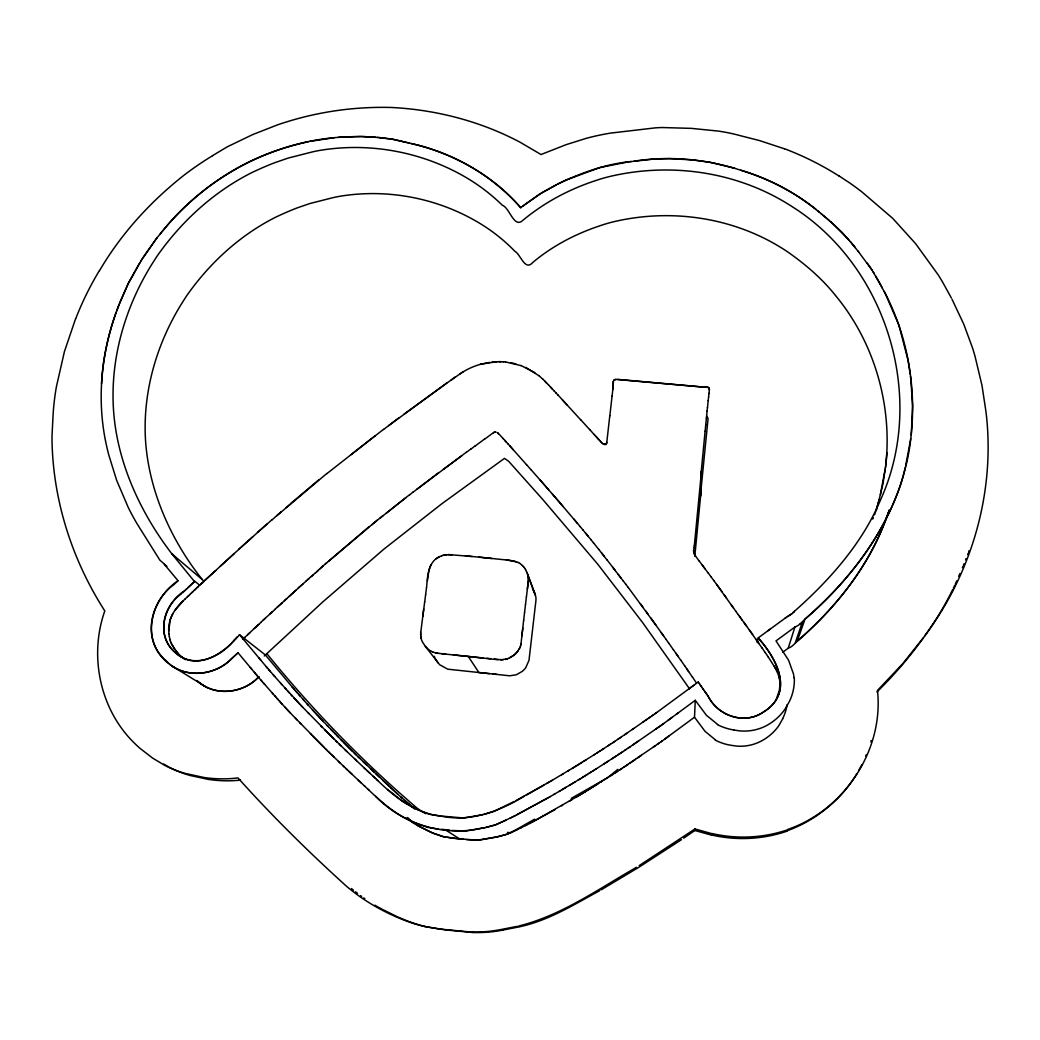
<?xml version="1.0" encoding="UTF-8"?>
<svg xmlns="http://www.w3.org/2000/svg" width="1040" height="1040" viewBox="0 0 1040 1040"><rect width="100%" height="100%" fill="white"/><g stroke="black" fill="none" stroke-linecap="round" stroke-linejoin="round"><path stroke-width="1.5" d="M168.779 630.955L170.222 619.45L172.809 613.522M885.456 467.766C892.996 406.835 874.809 342.888 835.549 295.555M694.811 556.205L700.57 496.236L701.493 471.38M101.569 383.786C102.661 359.866 107.835 336.206 115.7 313.625M700.57 496.236L701.493 471.263L694.356 545.48M886.951 452.66L885.794 465.244M715.494 739.934L705.016 731.328L694.512 717.21L695.266 700.323L676.286 714.311M420.706 632.151L420.849 636.675M694.317 546.26L694.356 545.363M780.078 684.034L779.324 690.469L776.347 699.049M709.358 390.013L709.397 389.298M683.722 838.149L694.837 830.492L694.954 828.958L712.023 833.703M613.366 381.784L613.392 381.095M694.291 546.546L694.2 547.443M693.576 550.693L694.122 547.703M701.259 471.367L705.107 431.249M700.362 496.21L708.071 418.548L706.693 416.039M705.744 424.762L706.407 418.002M705.107 431.379L705.757 424.619M706.394 418.145L707.109 410.943M707.109 411.086L707.486 407.42M708.227 400.387L707.473 407.563M420.771 632.242L423.722 609.076M708.604 397.02L708.981 393.367M708.214 400.53L708.604 396.877M708.981 393.51L709.371 389.857M521.014 643.773L523.653 620.178M521.911 635.921L522.795 628.082M609.83 415.87L612.092 395.902M612.105 396.045L612.833 389.311A94.64 90.168 -16.1 0 0 613.34 381.628M523.692 620.269L524.563 612.365M606.762 442.455L609.804 415.727M524.602 612.456L525.473 604.578M525.512 604.669L526.396 596.804M526.435 596.895L528.281 581.295A16.471 16.094 -23.5 0 0 528.177 576.693M527.371 589.147L528.32 581.399A16.458 16.094 -23.5 0 0 528.216 576.797L527.865 575.25M427.453 580.606L428.87 570.414L430.846 564.863M426.556 587.73C427.466 576.16 428.129 559.871 441.701 555.867M425.646 594.867L426.491 587.626M424.723 602.017L425.581 594.763M424.658 601.913L422.838 616.343M911.157 435.318C916.331 386.217 907.387 335.14 884.169 291.395M911.248 434.642L912.639 406.146L910.897 379.99M911.066 435.994C903.851 508.989 858.91 572.897 804.505 619.606A16.497 15.977 18.5 0 1 802.555 621.504L795.132 643.292M910.494 440.063L905.593 466.076M885.625 466.505L880.399 494.663M885.274 469.027L882.96 483.847L878.813 500.825M910.598 439.387L910.689 438.698M606.632 443.274L606.749 442.312M520.754 645.281L520.975 643.682M757.198 642.616L758.238 637.871L770.055 629.2M903.006 476.697L900.289 485.732M903.214 475.774L905.307 467.207M879.073 499.798L876.369 510.042M878.553 501.852L875.602 511.992M888.641 511.615L889.122 510.068M520.338 646.711L520.715 645.19M870.818 741.884L871.221 740.519M888.771 511.238L889.005 510.458M606.424 443.898L606.606 443.131M795.392 643.032A15.509 15.067 20.5 0 0 797.225 641.251L804.973 619.138M888.524 512.005L887.575 514.67M888.394 512.382L887.705 514.28M116.168 312.325C100.412 356.083 96.369 404.417 107.484 449.761A207.077 195.039 -30.1 0 0 108.693 454.675L116.675 480.402L128.219 507.377A269.165 254.514 -26.4 0 0 137.007 523.653L159.822 560.092L166.868 566.358M968.604 552.032L969.085 550.706M115.934 312.975L117.117 309.751M116.636 311.038L117.598 308.464M967.629 554.645L968.123 553.345M117.364 309.114L118.079 307.19M887.432 515.047C870.259 564.525 836.875 606.775 797.667 640.809M887.289 515.424C870.051 564.98 836.446 607.139 797.225 641.251M117.845 307.827L118.638 305.747M899.99 486.538C881.79 538.499 846.69 582.894 805.454 618.67M118.326 306.54L119.249 304.135M118.95 304.941L128.349 283.309L139.802 262.938M119.561 303.342L120.198 301.743M75.556 318.812L64.415 351.611L56.407 386.698A258.076 243.555 -30.9 0 0 53.092 414.765L52.039 435.409A167.245 156.637 -35.3 0 0 52.104 444.275C53.872 503.295 72.956 561.34 104.793 610.922C88.738 656.253 100.113 710.229 135.031 743.73A106.561 101.218 -49.9 0 0 140.582 748.813L152.685 758.134L164.775 765.388A117.936 112.177 -49.4 0 0 185.289 773.435L203.957 777.478A131.404 125.073 -48.4 0 0 237.978 777.92C272.012 815.854 308.36 851.734 346.138 885.937C363.506 900.822 383.669 912.236 404.963 920.465A146.367 143.702 -65.8 0 0 424.749 926.51M965.588 559.871L966.108 558.571M874.471 514.826L875.043 513.409M120.51 300.95L128.349 283.309L138.554 265.018M872.755 519.09L873.327 517.673M865.748 756.054L866.372 754.546M963.482 565.071L964.015 563.771M520.299 646.62L519.103 649.324M962.403 567.658L962.936 566.371M959.92 573.547L958.659 576.485M956.722 580.866L955.396 583.791M954.733 585.247L953.368 588.146M952.679 589.589L951.21 592.579M782.756 718.744L778.934 725.465A46.293 45.344 28.1 0 1 776.113 729.183A51.74 50.7 27.3 0 1 761.423 740.974A45.071 44.148 28.5 0 1 736.749 746.109L730.821 745.264A49.959 48.945 27.4 0 1 715.39 740.155M950.82 593.346L950.04 594.893M861.666 764.946L858.585 770.705M949.637 595.66L948.038 598.741M519.74 647.972L517.439 651.677A27.04 26.559 -31.8 0 1 513.682 655.421L507.572 658.775L500.565 659.828M947.635 599.508L946.803 601.029M946.387 601.796L943.878 606.307M943.449 607.048L940.849 611.507M141.453 260.169L138.983 264.316M141.037 260.858L142.272 258.791M141.869 259.48L156.013 239.07M940.407 612.248C922.714 641.316 901.238 668.096 876.98 691.938M142.688 258.089L156.988 237.861M856.947 773.539C841.139 799.994 815.75 820.469 786.812 830.921M99.554 270.595C121.251 233.545 150.774 201.292 184.496 174.824A307.164 290.81 -27.2 0 1 212.641 155.662M605.774 444.626L606.398 443.768M794.651 611.091C826.67 582.816 858.611 547.768 877.162 507.442A362.401 344.721 -14 0 0 880.932 499.018C926.718 397.202 886.691 266.591 792.766 207.051A248.82 237.731 -5.5 0 0 781.534 200.174C730.106 170.729 667.953 162.942 610.428 176.332A145.249 137.046 -7.1 0 0 596.011 180.479C569.205 189.176 544.037 202.605 522.405 220.714C513.916 228.293 509.418 207.48 502.32 205.244C490.659 193.804 477.503 183.937 463.294 175.89C421.616 152.282 372.164 142.857 324.714 149.643A127.439 118.521 -24.6 0 0 312.091 151.983L288.21 158.067L274.521 162.786A300.105 285.22 -27.8 0 0 267.592 165.555A309.66 294.671 -27.9 0 0 250.783 173.121C213.642 192.062 182.117 220.87 158.041 254.748A117.611 109.252 -29.4 0 0 155.09 259.22C126.178 303.342 110.045 356.642 113.49 409.5C116.857 462.215 140.491 512.928 171.873 553.839L202.059 579.384M174.629 610.831L182.936 601.198M924.586 636.038C971.412 573.677 994.76 493.818 986.479 416.065A250.549 239.668 2.4 0 0 985.608 409.318L981.994 385.489L975.078 356.473A315.172 302.198 -3.3 0 0 972.543 347.971L963.846 324.376L951.99 299.182M923.364 637.689L902.824 663.572L877.487 690.417C883.961 750.139 844.35 809.991 787.865 829.374M518.271 650.442L517.4 651.586A27.04 26.559 -31.8 0 1 513.643 655.33L509.691 657.878M156.507 238.472L161.551 232.258M160.316 233.766L162.786 230.75M162.175 231.504C182.754 206.063 208.208 184.6 236.691 168.493M163.41 229.996L169.481 222.846M170.001 222.261C188.643 201.5 210.444 183.495 234.715 169.689M792.935 612.768L793.611 612.105M792.766 612.937L794.443 611.364L793.78 611.936M801.71 622.323L800.254 623.74M794.469 643.942L793.221 645.151A15.431 15.002 20.7 0 1 788.203 648.206M787.657 616.343L792.077 613.6M791.739 613.938L784.927 618.332M185.237 599.001C175.045 607.256 166.907 620.204 169 633.776M185.939 589.602L194.805 581.23L199.719 585.26M184.561 590.902L186.615 588.939M191.529 592.826L195.715 589.056M190.164 594.126L192.998 591.63M164.372 564.356L178.035 580.736L174.837 583.752M187.98 587.639L193.804 582.153M292.955 687.869L265.369 654.966L239.499 634.712C224.315 653.341 196.261 672.932 174.512 651.833C154.531 634.309 164.801 602.992 185.25 590.252M190.294 594.217L187.46 596.7M264.277 656.006L322.855 601.861L384.02 549.042L441.766 503.802L504.465 458.393L508.56 461.188L542.594 499.291L597.883 564.369L642.512 622.427L689.533 688.805M178.035 580.736C150.475 598.962 139.607 641.29 168.571 663.416M194.233 590.252L198.432 586.495M188.942 595.504L185.12 598.897M236.002 638.027L237.172 636.922M242.957 639.08L249.873 632.749M243.061 639.171L244.907 637.416M182.507 592.852L183.885 591.552M234.845 639.132C221.533 657.176 193.479 670.007 174.863 652.158C156.637 636.558 162.214 606.671 181.324 593.957M174.2 584.35C151.606 600.457 142.129 635.752 162.487 657.332M247.559 634.725L258.7 624.468M254.176 628.524L260.91 622.414M196.95 587.678L202.748 582.504M251.641 669.084L238.03 652.756L234.104 656.396M238.03 652.756L232.336 658.008M260.806 622.323L265.33 618.306M200.473 584.402L234.273 553.54M263.016 620.256L272.493 611.715M204.789 580.398L215.735 570.557M194.467 581.542L171.873 553.839L172.666 554.775M220.259 566.202L252.889 536.679M269.997 613.808L274.885 609.531M284.349 600.704L303.056 583.843M274.781 609.44L282.048 602.979M277.173 607.256L286.767 598.676M289.094 596.544L296.062 590.174M233.662 656.799L231.465 658.814M199.511 682.695C216.905 696.865 244.335 692.757 259.103 676.572M238.797 549.198L271.778 519.896M257.868 677.703C243.269 692.874 217.126 696.371 200.2 683.228M298.298 587.964L306.02 581.204M169.299 663.975C187.382 678.886 216.138 675.064 231.894 658.411M319.917 568.75L323.271 565.708M231.023 659.217C215.371 675.116 187.538 678.561 169.78 664.352M318.24 570.258L314.964 573.391M316.654 571.883L326.638 562.705M325.039 564.304L368.797 526.981M314.873 573.287L311.987 576.004M257.504 532.376L267.007 524.03M313.391 574.6L310.492 577.304M305.929 581.113L308.997 578.604M307.411 579.8L310.401 577.2M328.432 561.314L377.325 520.104M271.882 520.013L281.32 511.641M290.862 503.412L318.708 479.895M276.64 515.879L326.794 473.512M286.195 507.637L290.966 503.529M617.786 769.34L607.88 777.582L571.259 798.369M371.709 524.797L383.058 515.567M380.263 517.946L405.951 497.562M326.872 473.629L375.388 435.604M385.996 513.422L409.526 494.767M613.925 380.068L615.862 379.34M351.143 454.597L383.5 429.364M409.604 494.897L413.114 491.985M413.179 492.115L438.737 472.602M521.313 207.233L520.702 207.701C493.532 176.371 455.845 154.544 415.714 144.599M522.548 206.284L539.227 194.389L556.465 184.717M523.159 205.816L520.702 207.701C493.883 176.748 456.781 155.142 417.261 144.963M383.578 429.494L398.84 417.807M416.78 489.346L466.271 452.296M523.77 205.348L542.178 192.543L558.142 183.846M606.125 444.223L603.109 443.742M388.674 425.62L446.719 383.045M443.417 469.3L461.799 455.728M689.299 688.584L698.191 682.045L700.154 684.866M694.512 717.21L662.311 740.883M404.066 414.141L455.598 376.792M693.68 685.36L655.07 713.726M678.392 712.764L661.011 725.465M767.832 630.838L786.344 617.292M667.823 720.525L672.048 717.418M782.665 652.301L788.216 648.232L794.924 627.029L775.996 640.887L788.619 660.296L793.52 674.063A39.78 38.87 25.4 0 1 794.014 677.781M664.729 739.128L668.72 736.216M466.323 452.426L470.808 448.994M632.307 729.508L656.747 712.491M470.86 449.137L475.345 445.718M484.458 439.296L493.974 432.276L495.963 432.055M660.907 725.556L663.572 723.606M475.397 445.848L484.419 439.153M652.288 715.715L653.744 714.675M451.204 380.055L463.229 371.618M694.954 828.958L639.223 865.592M643.058 722.059L644.592 721.006M632.502 745.147L660.79 725.634L655.499 729.274M619.099 770.354L655.174 745.81M633.841 728.442L612.651 742.807M646.139 719.94L647.673 718.887M638.781 740.831L628.29 748.007M653.211 747.175L659.1 743.106M637.494 758.043L641.433 755.326M661.076 741.767L662.22 740.948L657.137 744.458M649.207 717.821L650.754 716.768M624.689 734.721L626.691 733.369M635.518 759.395L629.59 763.412M681.486 839.67L638.313 867.607L601.107 889.863M624.598 750.49L630.396 746.59M620.698 737.438L617.682 739.453M618.228 754.715L626.184 749.437M628.095 764.413L623.61 767.39M614.666 741.468L601.51 750.035M622.999 751.556L611.819 758.888M622.102 768.378L584.155 792.428M608.27 745.667L610.519 744.198M460.109 373.841L463.281 371.774A64.376 61.633 -18.7 0 1 480.428 364.325L489.983 362.388M616.629 755.755L595.257 769.457M614.588 773.279L617.604 771.329M603.772 748.592L599.248 751.491M608.608 760.955L603.772 764.049M610.051 776.191L613.067 774.254M493.519 432.731L495.482 432.003M596.986 752.934L600.379 750.763M593.593 755.092L598.117 752.219M594.724 754.377L572.052 768.547M600.522 782.249L601.77 781.456M577.837 780.286L596.583 768.625M583.596 761.41L586.105 759.837M592.605 771.134L593.931 770.302M598.039 783.822L593.034 786.955M588.614 773.63L591.279 771.966M436.371 558.701L438.867 557.141M581.1 762.983L582.348 762.203M587.288 774.462L581.958 777.777M579.839 763.763L551.057 781.001M591.786 787.735L588.029 790.062M636.493 867.295C598.572 888.901 561.717 915.395 518.804 926.003M580.619 778.596L569.14 785.499M586.768 790.842L581.438 794.066M212.602 155.61L225.745 147.732A119.6 110.461 -26.2 0 1 227.981 146.471L252.603 134.628L277.615 124.826A240.227 225.485 -25.9 0 1 287.404 121.654C320.047 111.566 354.159 106.808 388.31 107.406A102.622 94.9 -21.1 0 1 392.925 107.549C435.344 109.889 477.516 120.575 515.45 139.828A276.406 261.118 -25.3 0 1 520.364 142.389L541.021 154.531L566.046 144.69L586.131 138.372A228.54 216.697 -6.7 0 1 610.766 133.081L655.057 127.894A111.774 104.312 -6.7 0 1 662.363 127.543L691.522 128.375L718.302 131.092A174.525 164.125 -4.4 0 1 741.468 135.98L759.317 140.504L784.381 148.785M235.118 169.455L235.911 168.974M575.991 797.329L582.803 793.247M236.301 168.74C258.648 155.922 283.205 147.134 308.36 141.726M567.58 771.238L569.075 770.341M574.938 782.028L561.873 789.789M580.086 794.885L532.129 822.172M237.094 168.259C268.879 150.787 304.473 139.438 340.769 137.176M561.587 774.813L563.082 773.916M566.241 787.215L558.948 791.492M569.153 801.359L571.896 799.747M552.565 780.117L516.256 800.423M549.211 797.186L554.892 793.858M561.535 805.818L562.614 805.194M543.79 785.252L526.331 795.132M546.663 783.562L549.549 781.872M550.355 796.523L516.828 814.801M553.761 794.521L560.417 790.634M599.651 890.708C574.015 904.553 548.587 920.582 519.74 926.731M548.08 797.849L514.644 815.906M555.126 809.575L529.49 823.524M534.638 819.156L510.692 832.741L507.507 832.429M524.316 796.198C499.512 811.265 470.353 822.458 441.012 816.062C415.454 813.761 394.056 796.614 376.441 779.298M557.726 184.067L566.683 179.842M514.228 801.476L493.766 811.473L483.847 814.424M558.558 183.638L565.383 180.414M530.803 822.848L525.525 825.552M526.838 824.876L520.429 828.1M513.097 816.686L515.424 815.516M511.55 817.466L513.877 816.296M510.003 818.233L512.33 817.076M510.783 817.843L495.963 824.694L485.732 827.476L494.767 825.123L506.116 820.144M521.157 827.736L507.247 834.171L497.276 836.862M518.245 829.179L507.247 834.171L497.627 836.797M614.237 379.821L615.875 379.496A18.434 17.615 -8.3 0 1 617.643 379.522L700.752 386.854M565.812 180.219C586.625 171.067 608.426 163.592 631.202 161.538M567.112 179.66L599.794 167.57L628.121 161.928M441.636 555.75L442.936 555.451M505.388 659.49L507.611 658.853M442.884 555.334L444.236 555.126M480.376 364.169L496.678 361.764M309.933 141.362L334.165 137.722M517.4 926.328L501.15 929.5A137.787 135.512 -69.6 0 1 470.977 931.996M519.064 926.887L502.983 930.033M482.82 814.632L463.84 817.999L442.858 816.218M485.368 827.554L465.803 831.038L451.854 830.44M496.925 836.927L477.074 840.229L454.571 838.37M484.991 827.619L476.541 829.257M496.236 837.057L479.804 840.047L466.479 839.657M444.171 555.022L446.914 554.723M477.048 829.179C440.492 835.809 401.635 823.186 375.752 796.367M629.668 161.733L653.64 159.094M634.283 161.148C667.784 155.935 702.351 158.756 734.786 168.35M445.497 554.775L452.309 554.723M492.154 361.959L501.137 361.738M654.992 158.977L669.747 158.613L691.483 159.861M338.338 137.371L354.523 136.552M341.38 137.124L361.972 136.5M503.048 659.841L494.299 659.152M448.214 554.515L472.108 556.543M355.316 136.539L356.889 136.526M357.669 136.513L360.022 136.5M360.672 136.5L378.196 137.475M362.635 136.5L375.596 137.254M498.862 361.556L503.347 361.855M470.977 932.048L439.764 929.045L424.762 926.484M473.109 932.542L446.472 930.007M701.844 386.776L706.225 387.205M702.936 386.997L704.041 387.062M701.844 386.932L617.617 379.392M705.133 386.984L707.902 387.387M377.325 137.397L392.652 139.217L409.149 143.052M441.311 829.283L444.938 829.634M432.406 832.884L443.326 836.68L455 838.396M455.858 838.474L459.277 838.799M379.054 137.54L391.729 139.048L407.121 142.571M454.142 838.331L443.326 836.68L433.602 833.378M441.012 816.062L430.287 814.411L420.914 811.005M438.581 829.062L427.986 827.398L417.651 823.888M465.452 555.802L491.946 558.506M446.082 929.981L427.349 927.043A144.924 142.324 -66.4 0 1 407.758 921.063L404.651 919.854M693.173 160.017L710.424 162.318L733.876 168.064M526.916 572.468L535.769 596.609A15.652 15.353 -23.8 0 1 535.873 600.99L528.983 660.426L525.603 667.953A25.701 25.311 -33 0 1 522.028 671.528L516.256 674.791L509.6 675.792L447.72 669.175L439.647 664.716L425.386 646.451L427.089 648.349M503.308 361.699L505.531 362.063M483.197 658.008L453.219 654.888M489.502 673.621L478.894 672.555L468.273 656.448L441.935 653.744M478.673 557.076L506.389 559.988M445.757 654.199L435.513 652.938M468.273 656.474L498.056 659.711M416.702 823.381L413.517 823.069L407.602 817.531M493.038 673.972L496.574 674.336M459.485 838.825L463.684 839.306M486.863 658.307L490.581 658.71M449.631 830.167L445.172 829.66L459.381 838.812M506.35 559.871L516.568 561.886M208.624 779.467L190.125 775.489A116.805 111.163 -49.5 0 1 169.78 767.546L163.696 764.049M505.492 361.907L520.962 365.625M707.33 387.14L708.383 387.556M438.243 653.458L433.069 652.184M733.902 730.08L740.233 730.925A47.931 46.904 25.5 0 0 766.532 725.582A55.016 53.846 24.3 0 0 782.093 712.946A49.231 48.165 25.1 0 0 785.109 709.007L789.178 701.87A50.375 49.283 24.7 0 0 794.3 677.781M711.724 835.185L694.837 830.492M510.796 362.739L515.944 363.922M408.135 142.818L412.178 143.754M411.164 143.52L416.754 144.846M413.179 143.988L415.207 144.469M740.844 170.235L743.145 170.95M741.416 170.417L734.331 168.207M741.988 170.586C768.443 178.698 793.52 191.581 815.191 208.793M743.717 171.132C769.873 179.374 794.677 192.296 816.062 209.508M604.773 444.665L602.875 443.586M520.923 365.469L534.755 372.593M518.245 562.562L514.709 561.275A99.164 97.565 -36 0 0 507.546 560.014M404.04 919.594L399.737 917.787M430.43 832.039L417.586 825.539L406.484 818.103L418.639 826.137L432.809 833.053M430.82 832.208L432.016 832.715M414.284 822.458C396.5 815.243 381.797 802.607 368.186 789.386M399.126 917.527L397.904 916.994M419.393 810.368L402.961 801.632L387.556 789.49M396.825 916.526L383.058 909.74M430.859 651.144L433.134 652.275M525.72 367.393L538.941 375.726M382.031 909.181L380.653 908.427M518.206 562.458L519.792 563.42M379.977 908.05L378.963 907.478M425.88 813.722L425.009 813.228M377.962 906.906L376.948 906.334M424.151 812.734L421.161 810.914A84.045 82.706 -56.9 0 1 417.105 808.145C362.427 761.449 312.13 709.566 266.877 653.666M375.947 905.749L374.998 905.177M717.6 724.425L706.446 715.299L695.266 700.323M171.743 665.821L206.713 687.414M839.176 176.02L850.005 183.17A261.508 248.846 -2.5 0 1 861.939 191.945L892.723 218.361L914.992 242.97A91.104 85.059 3.8 0 1 917.345 246.064L938.431 275.197M708.383 387.413L709.241 388.492M430.924 651.235L427.024 648.258M363.74 897.897L364.806 898.638M184.197 658.736L185.536 659.659M602.667 443.573L601.588 442.559M519.753 563.316L522.509 565.617M360.594 895.661L361.647 896.415M183.001 657.852L184.314 658.814M197.015 680.758L198.822 682.175M181.818 656.942L183.118 657.93M180.661 656.058L181.948 657.033M199.732 682.877L198.588 681.993M357.5 893.347L355.459 891.774M169.546 664.157L162.747 657.67M197.899 681.473L196.729 680.511M353.444 890.175L351.455 888.55M815.633 209.144L827.229 218.803M817.96 211.055L819.13 212.017M497.627 432.887L498.615 433.81M497.991 433.29L497.315 432.627M820.872 213.46L822.029 214.422M179.92 655.447L180.791 656.136M823.186 215.384L824.343 216.359M824.928 216.84L828.386 219.804M498.251 433.407L498.914 434.083M827.801 219.297L829.543 220.792M828.958 220.298L831.831 222.807M830.687 221.793L841.906 232.18L850.889 242.333M832.975 223.821L848.835 239.915M538.902 375.57L542.88 379.288M403.715 799.617L414.687 808.899L400.725 796.874M402.22 798.252L382.889 780.377M397.735 794.131L390.286 787.267M373.282 776.386L378.027 780.754M374.868 777.842L367.003 770.549M364.143 785.642L368.875 790.01M388.791 785.902L357.916 756.6M364.819 786.266L349.063 771.485M370.136 773.474L363.87 767.611M358.189 780.091L361.257 782.951M365.43 769.08L345.007 749.723M375.947 773.838L379.6 777.283M354.601 758.849L356.525 760.682M352.092 774.358L346.034 768.612M370.513 768.677L374.14 772.122M343.018 765.726L347.542 770.042M363.285 761.787L366.899 765.232M338.494 761.41L344.526 767.169M346.918 751.543L324.857 729.989M340.002 762.853L328.211 751.478M339.3 744.224L341.198 746.057M331.136 754.312L334.074 757.159M354.341 753.129L359.697 758.329M335.517 740.545L337.402 742.391M179.231 654.771L180.05 655.525M343.499 742.287L356.122 754.871M325.286 748.618L329.667 752.895M333.632 738.712L300.755 705.25M299.624 722.488L326.742 750.048M352.573 751.4L340.938 739.674M323.83 747.188L312.78 736.099M542.854 379.145L546.728 383.175M544.778 381.069L548.639 385.138M327.171 725.53L333.294 731.783M328.133 726.518L312.481 709.917M307.931 712.595L308.958 713.648M295.594 718.341L289.367 711.932M331.045 729.495L335.829 734.409M320.775 725.829L322.14 727.22M295.139 717.886L297.232 720.031M337.103 735.722L342.212 740.987M302.796 707.356L280.527 683.046M296.036 718.796L300.82 723.723M310.375 733.629L311.584 734.864M334.555 733.096L338.377 737.035M323.31 721.565L306.943 703.716M290.251 712.855L286.364 708.734M299.741 704.197L293.748 697.801M548.6 384.995L552.409 389.116M550.498 386.971L554.281 391.118M288.925 711.464L281.32 703.196M554.242 390.975L556.14 393.133M556.114 392.977L558.012 395.148M600.665 441.558L601.614 442.702M557.973 394.992L580.619 419.744M562.523 400.036L567.047 404.95M589.68 429.52L594.256 434.629M284.843 707.07L285.857 708.175M580.593 419.601L589.706 429.65M594.243 434.486L595.179 435.63M599.742 440.544L600.691 441.688M499.733 434.798L503.126 438.594M178.581 654.056L179.361 654.849M503.087 438.451L508.157 444.106M504.803 440.427L506.48 442.26M595.153 435.5L598.845 439.673M599.768 440.687L596.076 436.501M290.784 694.538L292.253 696.176M708.76 387.647L709.397 389.441M508.105 443.976L513.149 449.67M509.782 445.822L526.526 464.711M282.321 704.301L279.565 701.233M287.833 691.262L289.302 692.9M522.47 565.5L523.679 566.917M277.069 698.425L280.826 702.637M291.915 686.634L300.066 695.968M284.908 687.986L286.364 689.624M526.487 464.581L530.998 469.742M295.945 691.314L297.323 692.861M302.809 699.062L308.321 705.276M268.658 669.552L274.716 676.481M262.171 681.564L254.371 672.36M274.573 695.604L278.317 699.829M530.959 469.612L548.886 490.035M298.688 694.408L304.187 700.622M273.273 674.843L281.983 684.697M264.641 684.359L260.728 679.926M272.09 692.796L275.821 697.021M263.406 682.955L273.325 694.2M176.228 651.105L171.314 643.734M858.715 252.005L850.2 241.527M539.903 479.726L563.225 506.623M854.334 246.337L851.565 243.139M854.412 246.415L855.348 247.637M552.448 494.039L577.486 523.445M835.432 295.386C821.639 278.135 804.622 263.627 786.513 251.095A234.416 224.965 -4.7 0 0 775.918 244.556C727.506 216.528 668.811 208.962 614.497 221.559A136.929 129.883 -6.6 0 0 600.873 225.459C576.147 233.571 552.721 245.7 532.74 262.496C524.927 271.544 520.702 254.345 514.813 251.225C504.166 240.214 492.037 230.646 478.881 222.807C438.88 198.861 390.676 189.033 344.487 195.572A120.289 112.58 -24.7 0 0 332.54 197.769L309.972 203.502L297.037 207.948A282.906 270.218 -28.1 0 0 290.485 210.574A291.889 279.123 -28.2 0 0 274.612 217.724C239.512 235.664 209.794 262.977 187.148 295.087A110.994 103.766 -29.7 0 0 184.379 299.325C157.157 341.211 142.155 391.768 145.626 441.805C149.357 492.882 172.224 542.581 203.84 581.503M293.748 688.818L294.567 689.78M270.361 671.567L266.214 666.64M573.898 519.103L580.177 526.656M177.957 653.315L178.711 654.134M258.713 657.696L267.553 668.239M258.479 677.274L250.276 667.459M239.499 634.712L260.884 660.283M580.151 526.539L582.868 529.88M582.842 529.763L588.211 536.38M176.098 651.027L176.852 651.872M585.52 533.013L590.876 539.643M590.85 539.539L593.528 542.919M177.333 652.548L178.074 653.393M593.502 542.815L598.806 549.51M176.722 651.781L177.463 652.626M598.793 549.406L604.37 556.543M601.575 552.916L607.126 560.079M607.113 559.975L623.35 581.113M858.039 251.134L872.352 270.556M612.625 567.073L615.381 570.648M618.137 574.327L620.893 577.902M623.337 581.009L625.807 584.324M625.794 584.22L628.251 587.535M867.282 263.107L871.858 269.737M628.238 587.444L655.98 625.287M699.231 561.132L695.552 556.101M699.231 561.015L705.081 568.893M702.156 564.902L707.993 572.793M708.006 572.689L710.905 576.706M710.918 576.602L713.817 580.632M743.795 622.206L762.073 648.05M742.352 620.373L738.127 614.458M713.817 580.528L733.473 608.023M716.716 584.454L721.955 591.63M739.531 616.408L746.629 626.171M640.419 603.681L643.019 607.243M523.64 566.813L524.732 568.36M438.087 662.987L435.396 658.931A15.496 15.171 -40.1 0 1 434.278 656.305M425.451 646.529L422.578 642.187A16.302 15.912 -38.7 0 1 421.031 638.014M174.551 649.181L170.768 642.278M645.619 610.818L648.219 614.393M650.806 617.994L666.055 639.392M735.8 611.195L738.101 614.562M661.141 632.515L663.598 635.96M724.269 594.867L726.583 598.13M666.042 639.314L668.499 642.85M735.787 611.286L731.185 604.656M704.587 691.197L708.266 696.397M673.4 649.766L668.499 642.759M759.33 639.418C777.998 660.127 794.144 693.784 762.723 712.491C744.536 724.62 718.484 716.235 708.799 697.177M758.238 637.871C776.88 659.035 795.093 693.043 762.723 712.491C743.704 725.153 717.353 715.364 707.72 695.617M755.768 638.963L758.927 643.461M707.174 694.85L700.635 685.568M673.387 649.675L680.732 660.192M749.45 629.993L752.596 634.478M702.611 688.389L703.599 689.793M675.844 653.146L678.288 656.617M701.623 686.972L699.66 684.164M680.732 660.101L684.671 665.847M698.191 682.045L698.672 682.747M762.086 647.972L765.206 652.587M684.671 665.769L692.51 677.235M696.436 682.942L692.51 677.157M686.621 668.694L688.584 671.541M765.232 652.496L768.313 657.137M768.326 657.059L775.97 669.123M693.914 552.877L695.552 556.205M942.175 281.385L938.795 275.808M942.526 281.944L951.314 297.908M872.521 270.829L884.871 292.747M875.706 276.055L881.374 286M873.171 271.908L874.185 273.572M524.693 568.256L525.668 569.907M532.454 588.549L534.573 592.579M774.384 666.289L778.479 674.908L779.857 680.992M525.629 569.803L526.955 572.572M881.712 286.676L882.414 288.028M694.33 553.969L694.889 555.048M885.222 293.423L898.95 325.234L907.959 359.905M535.483 595.231L527.449 573.846M170.287 640.809L170.898 642.369M778.479 674.908L779.324 677.924M169.884 639.314L170.417 640.9M693.654 551.759L693.914 552.994M169.286 636.506L170.014 639.405M908.219 361.335L910.208 374.218M420.784 636.584L421.096 638.105M168.87 633.685L169.416 636.584M910.715 378.547L910.806 379.262M910.468 376.389L910.637 377.819M693.576 550.576L693.654 551.863M779.883 680.914L780.052 684.112M420.628 633.659L420.654 635.128M787.111 704.691A47.372 46.397 27.6 0 1 782.613 718.666M733.915 729.976A53.118 51.987 24.4 0 1 717.483 724.672M800.267 623.766A16.419 15.912 18.6 0 1 794.911 626.99M784.42 148.707A296.647 283.504 -3.6 0 1 839.124 176.085M75.66 318.838A312.429 296.101 -27.7 0 1 99.424 270.543M787.982 829.673A138.372 135.538 28.1 0 1 712.049 833.547M786.916 831.207A137.02 134.225 28.6 0 1 711.763 835.029M502.983 930.085A136.435 134.199 -70.2 0 1 473.109 932.503M240.474 780.117A130.143 123.955 -48.5 0 1 208.637 779.402M613.353 381.784A94.627 90.155 -16.1 0 1 612.859 389.467"/></g></svg>
